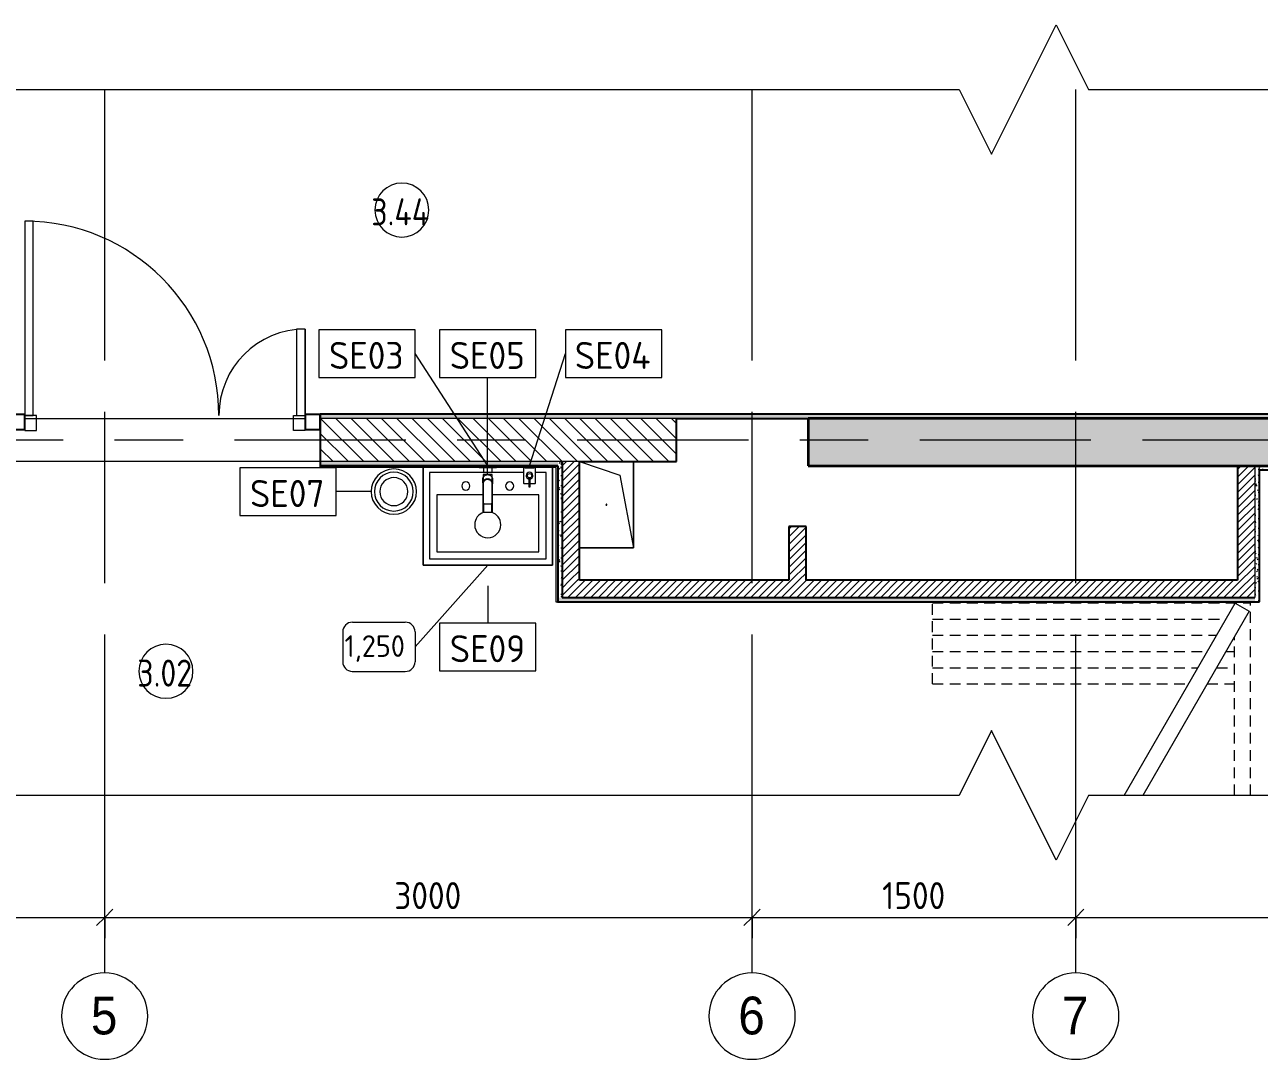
# Model space of a CAD drawing. Header units: millimetres. Extents: x 63482 to 319368, y -8553 to 29000.
# Drawn here: x 98540 to 104261, y 4931 to 9724 of the extents above; entities that cross this region are included whole.
import ezdxf

# ---------------------------------------------------------------- set-up
doc = ezdxf.new("R2010")
doc.units = ezdxf.units.MM
doc.linetypes.add('200_ШТРИХ__ш1_п0_6_', pattern=[80, 50, -30])
doc.linetypes.add('Осевая', pattern=[1587.5, 317.5, -238.125, 793.75, -238.125])
for name, color, linetype, lineweight, true_color in [('0-1', 7, 'Continuous', 9, 0x4994b4), ('A-GENM-1', 7, 'Continuous', 9, 0x4994b4), ('A-WALL-1', 7, 'Continuous', 25, 0x3c3c3c), ('A-WALL-3', 7, 'Continuous', 35, 0x3c3c3c), ('A-WALL-FNSH-1', 7, 'Continuous', 15, 0x3c3c3c), ('P-SANR-FIXT-1', 7, 'Continuous', 15, 0x4994b4), ('P-SANR-FIXT-2', 7, 'Continuous', 9, 0x4994b4)]:
    doc.layers.add(name, color=color, linetype=linetype, lineweight=lineweight, true_color=true_color)
for name, color, linetype, lineweight in [('A-ANNO-DIMS', 7, 'Continuous', 9), ('A-ANNO-DIMS-50', 7, 'Continuous', 9), ('A-AREA-IDEN', 7, 'Continuous', 9), ('A-DETL-GENF', 7, 'Continuous', 9), ('A-DOOR', 7, 'Continuous', 9), ('A-DOOR-2', 7, '200_ШТРИХ__ш1_п0_6_', 9), ('A-DOOR-FRAM', 7, 'Continuous', 15), ('A-GENM', 7, 'Continuous', 9), ('A-GLAZ-CWMG', 7, 'Continuous', 9), ('A-GLAZ-CWMG-1', 7, 'Continuous', 25), ('A-WALL', 7, 'Continuous', 9), ('I-FURN', 7, 'Continuous', 9), ('I-FURN-IDEN', 7, 'Continuous', 9), ('I-WALL', 7, 'Continuous', 9), ('P-SANR-FIXT-IDEN', 7, 'Continuous', 9), ('Оси', 7, 'Continuous', 9), ('Оси-1', 7, 'Continuous', 20), ('Оси-2', 7, 'Осевая', 9)]:
    doc.layers.add(name, color=color, linetype=linetype, lineweight=lineweight)
doc.styles.add('Arial', font='arial.ttf', dxfattribs={"width": 0.9, "height": 175})
doc.styles.add('GOST Common', font='GOST_Common.ttf', dxfattribs={"height": 125})
doc.styles.add('GOST Common_1', font='GOST_Common.ttf', dxfattribs={"height": 100})
doc.styles.add('GOST Common_2', font='GOST_Common.ttf', dxfattribs={"width": 0.9, "height": 125})
doc.styles.add('ISOCPEUR', font='isocpeur.ttf', dxfattribs={"width": 0.9, "height": 125})
doc.dimstyles.new('ISO-2_5_0_9К_БОЛЬШОЙ', dxfattribs={"dimscale": 304.8, "dimtxt": 124.497647, "dimasz": 0.246063, "dimexe": 0.19685, "dimexo": 0.492126, "dimgap": 0, "dimtad": 1, "dimdec": 0, "dimrnd": 10, "dimzin": 0, "dimdsep": 46, "dimtxsty": 'ISOCPEUR', "dimblk1": 'OBLIQUE', "dimblk2": 'OBLIQUE', "dimsah": 1, "dimcen": 0.09, "dimdle": 0.19685, "dimazin": 0, "dimtfac": 1, "dimtdec": 4, "dimtix": 1, "dimtmove": 0, "dimatfit": 3, "dimfxl": 1, "dimtvp": 1, "dimtolj": 1, "dimtzin": 0, "dimarcsym": 2})
pattern_1 = [(45, (84900.947, 0), (-17.67767, 17.67767), [])]
pattern_2 = [(0, (84900.947, 0), (60.96, 15.24), [5.029, -40.691, 5.029, -40.691, -243.84]), (0, (84900.947, 0), (60.96, 15.24), [-91.44, 5.029, -86.411, 5.029, -40.691, -106.68]), (0, (84900.947, 0), (60.96, 15.24), [-228.6, 5.029, -25.451, 5.029, -71.171]), (120, (84923.807, 7.62), (-43.678227, 45.172909), [5.029, -40.691, 5.029, -40.691, -243.84]), (120, (84923.807, 7.62), (-43.678227, 45.172909), [-91.44, 5.029, -86.411, 5.029, -40.691, -106.68]), (120, (84923.807, 7.62), (-43.678227, 45.172909), [-228.6, 5.029, -25.451, 5.029, -71.171]), (240, (84931.427, 38.1), (-17.281773, -60.412909), [5.029, -40.691, 5.029, -40.691, -243.84]), (240, (84931.427, 38.1), (-17.281773, -60.412909), [-91.44, 5.029, -86.411, 5.029, -40.691, -106.68]), (240, (84931.427, 38.1), (-17.281773, -60.412909), [-228.6, 5.029, -25.451, 5.029, -71.171])]

# ---------------------------------------------------------------- blocks, each defined once
blk = doc.blocks.new('DOR__перегородка__Прямоугольная - ТП-3_ Вн_ДПГ_6820х3300h-19315679-Фрагмент 3_6')
at = {"layer": 'A-DOOR-2'}
for p, q in [((6445.2, 1474.2), (6820, 1474.2)), ((6445.2, 1474.2), (6445.2, 287.5)), ((6520.2, 1474.2), (6520.2, 244.2)), ((6595.2, 1474.2), (6595.2, 200.9)), ((6670.2, 1474.2), (6670.2, 157.6)), ((6745.2, 1474.2), (6745.2, 114.3)), ((6820, 1474.2), (6820, 0)), ((6445.2, 200.9), (6445.2, 75)), ((6520.2, 157.6), (6520.2, 75)), ((5928.5, 75), (6663.2, 75)), ((6595.2, 114.3), (6595.2, 75)), ((6813.2, 75), (6820, 75)), ((5928.5, 0), (6820, 0))]:
    blk.add_line(p, q, dxfattribs=at)
at = {"layer": 'A-DOOR-FRAM'}
for p, q in [((5928.5, 585.9), (6818.9, 71.7)), ((6781.4, 6.7), (5928.5, 499.3)), ((6818.9, 71.7), (6781.4, 6.7))]:
    blk.add_line(p, q, dxfattribs=at)
blk = doc.blocks.new('GM_Отверстие прямоугольное _в плите_ - Отверстие-V30-Фрагмент 3_6')
at = {"layer": 'A-GENM'}
for p, q in [((-200, 125), (200, 125)), ((200, 125), (-200, 125)), ((-137.5, 62.5), (200, 125)), ((200, 125), (200, -125)), ((200, -125), (200, 125)), ((-200, -125), (-137.5, 62.5))]:
    blk.add_line(p, q, dxfattribs=at)
for start, end in [(360, 180), (180, 360)]:
    blk.add_arc((0, 0), 2.5, start, end, dxfattribs=at)
blk = doc.blocks.new('сифон - Для раковины-V33-Фрагмент 3_6')
at = {"layer": 'P-SANR-FIXT-1'}
for p, q in [((191.1, 20), (168.5, 20)), ((191.1, -40), (191.1, 40)), ((168.5, -20), (191.1, -20))]:
    blk.add_line(p, q, dxfattribs=at)
blk = doc.blocks.new('смеситель для раковины - Default-V34-Фрагмент 3_6')
at = {"layer": '0-1'}
for p, q in [((19.7, 151.6), (-19.8, 151.6)), ((-20.3, 110), (-20.4, 97.4)), ((19.8, 111.8), (-19.8, 111.8)), ((20.4, 97.4), (20.3, 110)), ((-22.8, 3), (-21.8, 15.6)), ((-18.9, 7.6), (-19.6, 9.7)), ((21.8, 15.6), (22.8, 3))]:
    blk.add_line(p, q, dxfattribs=at)
at = {"layer": '0-1', "flags": 128}
for points in [[(-20.7, 150.6), (-20.7, 150.2), (-20.7, 149.2), (-20.7, 148.3), (-20.7, 146.9), (-20.7, 145.4), (-20.8, 134.7), (-21.1, 63.6), (-21.1, 93.2)], [(19.7, 151.6), (20, 151.6), (20.2, 151.6), (20.5, 151.4), (20.6, 151.2), (20.7, 151.1), (20.8, 150.9), (20.8, 150.6)], [(-21.8, 15.6), (-21.6, 25.5), (-21.4, 39.3), (-21.2, 64), (-21.1, 88)], [(-21.1, 22.2), (-21.1, 24.2), (-21.1, 63.3), (-21.1, 93.2)], [(21, 17), (21.2, 25.7), (21, 77.4), (21, 111.4)], [(-20.1, 11.3), (-20.8, 13.2), (-20.9, 15.4)], [(12.1, -0.1), (16.4, 3.8), (19.5, 8.8), (21, 14.5), (21, 16)]]:
    blk.add_lwpolyline(points, dxfattribs=at)
at = {"layer": 'P-SANR-FIXT-1'}
for p, q in [((21, 151.6), (-21, 151.6)), ((-21, 151.6), (-21, -23)), ((-19.7, 144), (-19.8, 111.8)), ((19.8, 111.8), (19.7, 144)), ((19.9, 143.1), (19.9, 140.7)), ((19.9, 136.7), (19.9, 133.6)), ((19.9, 131), (20, 126.2)), ((20, 115.7), (20, 113.5)), ((21, -23), (21, 151.6)), ((20, 111.3), (20, 108.6)), ((-22.9, 0.3), (-22.9, 0.9)), ((22.5, 5), (22.9, 0.9)), ((22.9, 0.9), (22.9, 0.3)), ((-21, -23), (21, -23))]:
    blk.add_line(p, q, dxfattribs=at)
at = {"layer": 'P-SANR-FIXT-1', "flags": 128}
for points in [[(-21.1, 16.9), (-21.1, 42.2), (-21, 67.6), (-20.8, 118.3), (-20.7, 143.7), (-20.7, 149.4), (-20.8, 150.2), (-20.9, 145.3), (-20.9, 138.9), (-21.1, 88.1)], [(-20, 109.4), (-20, 111), (-20, 119.8)], [(-19.9, 125.8), (-19.9, 133.8), (-19.9, 138.3)], [(20, 123.6), (20, 119.9), (20, 117.9)], [(21.1, 88.1), (20.9, 138.9), (20.9, 145.3), (20.8, 150.2), (20.7, 149.4), (20.7, 143.7), (20.8, 118.3), (21, 67.6), (21.1, 42.2), (21.1, 16.9)], [(-15.9, 4.1), (-13.1, 1.6), (-12.1, 0.9)], [(12.1, 0.9), (13.1, 1.6), (15.9, 4.1)], [(22.9, 0.9), (22.7, 3.2), (22.5, 5.6), (22.3, 7.9), (22.1, 10.8), (21.8, 15.2)], [(-9.8, -0.4), (-6.1, -1.8), (-5.1, -2)], [(-2.7, -2.4), (-2.1, -2.5), (2.1, -2.5), (2.7, -2.4)], [(0.6, -3.9), (0.3, -3.9), (0.1, -3.9), (-0.1, -3.9), (-0.3, -3.9), (-0.6, -3.9)], [(5.1, -2), (6.1, -1.8), (9.8, -0.4)]]:
    blk.add_lwpolyline(points, dxfattribs=at)
at = {"layer": 'P-SANR-FIXT-1'}
for centre, major_axis, ratio, start_param, end_param in [((-19.8, 109.7), (-0.5, 0.002), 0.095846, 0.794229, 1.571164), ((19.8, 109.7), (0.5, 0.002), 0.095848, 4.711795, 5.488843), ((0, 17.2), (20.8, 0), 0.98634, 3.038054, 3.090126), ((0, 17.2), (20.8, 0), 0.98634, 3.29536, 3.441377), ((0, 17.2), (20.8, 0), 0.98634, 5.983401, 6.129418), ((0, 17.2), (20.8, 0), 0.98634, 0.051466, 0.103539), ((0, 17.2), (20.8, 0), 0.98634, 4.268583, 4.510817), ((0, 17.2), (18.5, 0), 0.986286, 4.671144, 4.753634), ((0, 17.2), (20.8, 0), 0.98634, 4.913948, 5.156189)]:
    blk.add_ellipse(centre, major_axis=major_axis, ratio=ratio, start_param=start_param, end_param=end_param, dxfattribs=at)
for points, knots in [([(-19.9, 147.4), (-19.9, 148), (-19.8, 149.3), (-19.8, 150.7), (-19.8, 151.5), (-19.8, 151.6), (-19.8, 151.6)], [0.1, 0.1, 0.1, 0.1, 0.2, 0.3, 0.4, 0.4725859, 0.4725859, 0.4725859, 0.4725859]), ([(-19.8, 151.6), (-19.7, 151.6), (-19.7, 151.6), (-19.7, 151.2), (-19.7, 150), (-19.7, 148.3), (-19.7, 146.2), (-19.7, 144.8), (-19.7, 144)], [0.4728347, 0.4728347, 0.4728347, 0.4728347, 0.5, 0.6, 0.7, 0.8, 0.9, 1, 1, 1, 1]), ([(19.7, 144), (19.7, 144.8), (19.7, 146.2), (19.7, 148.3), (19.7, 150), (19.7, 151.2), (19.7, 151.6), (19.7, 151.6), (19.7, 151.6)], [0, 0, 0, 0, 0.1, 0.2, 0.3, 0.4, 0.5, 0.5274121, 0.5274121, 0.5274121, 0.5274121]), ([(19.7, 151.6), (19.8, 151.6), (19.8, 151.5), (19.8, 150.7), (19.8, 149.3), (19.9, 148), (19.9, 147.4)], [0.5275209, 0.5275209, 0.5275209, 0.5275209, 0.6, 0.7, 0.8, 0.9, 0.9, 0.9, 0.9]), ([(-21.1, 88.1), (-21.1, 85.7), (-21.1, 82.2), (-21.1, 77.5), (-21.2, 73.9), (-21.2, 70.4), (-21.2, 66.8), (-21.2, 63.9), (-21.2, 61.5), (-21.2, 59.8), (-21.2, 58), (-21.2, 55.7), (-21.3, 52.8), (-21.3, 49.3), (-21.3, 46), (-21.3, 42.6), (-21.4, 39.4), (-21.4, 36.2), (-21.5, 32.2), (-21.5, 27.5), (-21.7, 20.9), (-21.8, 17.2), (-21.8, 15.2)], [0, 0, 0, 0, 0.083333, 0.125, 0.166667, 0.208333, 0.25, 0.291667, 0.3125, 0.333333, 0.354167, 0.375, 0.416667, 0.458333, 0.5, 0.541667, 0.583333, 0.625, 0.666667, 0.75, 0.833333, 1, 1, 1, 1]), ([(-20.4, 97.4), (-20.4, 91.1), (-20.5, 81.8), (-20.6, 69.7), (-20.6, 60), (-20.7, 52.6), (-20.8, 47.4), (-20.8, 45.2), (-20.8, 43.5), (-20.9, 41.8), (-20.9, 39.8), (-20.9, 37.7), (-20.9, 36.2), (-20.9, 35.4), (-21, 34.1), (-21, 32.6), (-21, 31), (-21, 29.7), (-21, 28.6), (-21, 27.7), (-21, 26.8), (-21.1, 25.6), (-21.1, 22.9), (-21.1, 20.4), (-21.1, 18.4)], [0, 0, 0, 0, 0.222222, 0.333333, 0.444444, 0.583333, 0.618056, 0.652778, 0.670139, 0.6875, 0.722222, 0.756944, 0.774306, 0.782986, 0.791667, 0.826389, 0.84375, 0.861111, 0.878472, 0.887153, 0.895833, 0.913194, 0.930556, 1, 1, 1, 1]), ([(-19.8, 111.8), (-19.8, 111.8), (-19.8, 111.7), (-19.8, 110.9), (-19.8, 110.1), (-19.8, 109.7)], [0.4695548, 0.4695548, 0.4695548, 0.4695548, 0.6, 0.8, 1, 1, 1, 1]), ([(19.8, 109.7), (19.8, 110.1), (19.8, 110.9), (19.8, 111.7), (19.8, 111.8), (19.8, 111.8)], [0, 0, 0, 0, 0.2, 0.4, 0.5304748, 0.5304748, 0.5304748, 0.5304748]), ([(21.1, 18.4), (21.1, 19.2), (21.1, 20.8), (21.1, 23.1), (21.1, 25), (21.1, 26.5), (21, 27.6), (21, 28.6), (21, 30), (21, 31.7), (21, 33.4), (21, 34.6), (20.9, 35.2), (20.9, 35.7), (20.9, 36.3), (20.9, 36.9), (20.9, 38.1), (20.9, 39.8), (20.9, 41.4), (20.8, 42.8), (20.8, 44.1), (20.8, 45.8), (20.8, 48.6), (20.7, 53.5), (20.6, 60.7), (20.6, 68.9), (20.5, 76.5), (20.5, 85.7), (20.4, 92.7), (20.4, 97.4)], [0, 0, 0, 0, 0.027778, 0.055556, 0.083333, 0.097222, 0.111111, 0.125, 0.138889, 0.166667, 0.194444, 0.208333, 0.215278, 0.222222, 0.229167, 0.236111, 0.25, 0.277778, 0.305556, 0.319444, 0.333333, 0.361111, 0.388889, 0.444444, 0.555556, 0.666667, 0.75, 0.833333, 1, 1, 1, 1]), ([(20.4, 88.2), (20.4, 88.1), (20.5, 88), (20.6, 87.8), (20.7, 87.5), (20.7, 87.4), (20.7, 87.3)], [0.19375, 0.19375, 0.19375, 0.19375, 0.25, 0.3, 0.35, 0.4, 0.4, 0.4, 0.4]), ([(21.8, 15.2), (21.8, 16.4), (21.7, 19.4), (21.6, 24.2), (21.5, 28.2), (21.5, 30.6), (21.5, 32.4), (21.4, 34.1), (21.4, 35.8), (21.4, 37.3), (21.4, 38.7), (21.4, 39.8), (21.4, 41), (21.3, 42.6), (21.3, 44.7), (21.3, 47.5), (21.3, 50.9), (21.2, 55.1), (21.2, 60), (21.2, 65.1), (21.2, 69.9), (21.2, 74.5), (21.1, 80.6), (21.1, 85.1), (21.1, 88.1)], [0, 0, 0, 0, 0.142857, 0.285714, 0.357143, 0.392857, 0.428571, 0.464286, 0.5, 0.535714, 0.553571, 0.571429, 0.589286, 0.607143, 0.642857, 0.678571, 0.714286, 0.75, 0.785714, 0.821429, 0.857143, 0.892857, 0.928571, 1, 1, 1, 1]), ([(-21.8, 15.2), (-21.9, 13.9), (-22, 12.1), (-22.1, 10.1), (-22.2, 8.7), (-22.3, 7.5), (-22.4, 6.6), (-22.5, 5.7), (-22.6, 4.8), (-22.7, 3.8), (-22.8, 2.5), (-22.9, 1.5), (-22.9, 0.9)], [0, 0, 0, 0, 0.166667, 0.25, 0.333333, 0.416667, 0.5, 0.583333, 0.666667, 0.75, 0.833333, 1, 1, 1, 1]), ([(22.9, 0.3), (22.9, -2.5), (22.3, -6.4), (20, -11.4), (17.7, -14.7), (14.9, -17.6), (11.6, -20), (7.9, -21.7), (4.5, -22.6), (1.5, -23), (-1.9, -23), (-6, -22.4), (-10, -20.8), (-12.8, -19.1), (-14.8, -17.5), (-16.7, -15.8), (-18.8, -13.3), (-21.9, -8.1), (-22.9, -3.2), (-22.9, 0.3)], [0, 0, 0, 0, 0.111111, 0.166667, 0.222222, 0.277778, 0.333333, 0.388889, 0.444444, 0.479167, 0.513889, 0.583333, 0.652778, 0.6875, 0.722222, 0.756944, 0.791667, 0.861111, 1, 1, 1, 1]), ([(-16.4, 3.7), (-16.6, 4.1), (-17.6, 5.3), (-18.7, 7.1), (-19.6, 9), (-20.1, 10.6), (-20.6, 12.1), (-21, 14.3), (-21.1, 15.9), (-21.1, 16.9)], [0.5566569, 0.5566569, 0.5566569, 0.5566569, 0.6, 0.7, 0.75, 0.8, 0.85, 0.9, 1, 1, 1, 1]), ([(-21.1, 16.4), (-21.1, 14.3), (-20.4, 11.1), (-18.7, 7.6), (-17.5, 5.8), (-16.4, 4.5), (-15.2, 3.2), (-13.9, 2.1), (-12.5, 1), (-10.9, 0.1), (-9.2, -0.7), (-6.9, -1.7), (-3.8, -2.5), (0, -2.8), (3.8, -2.5), (6.9, -1.7), (9, -0.9), (10.1, -0.3), (10.9, 0.1), (11.7, 0.5), (12.7, 1.2), (13.9, 2), (15, 3), (15.8, 3.8), (16.4, 4.5), (17, 5.2), (17.7, 6.2), (18.6, 7.6), (19.3, 9), (19.7, 9.9), (19.9, 10.5), (20, 10.9), (20.2, 11.2), (20.3, 11.7), (20.6, 12.6), (20.8, 13.8), (21, 15.1), (21.1, 16), (21.1, 16.4)], [0, 0, 0, 0, 0.111111, 0.166667, 0.194444, 0.222222, 0.25, 0.277778, 0.305556, 0.333333, 0.361111, 0.388889, 0.444444, 0.5, 0.555556, 0.611111, 0.638889, 0.652778, 0.666667, 0.680556, 0.694444, 0.722222, 0.75, 0.763889, 0.777778, 0.791667, 0.805556, 0.833333, 0.861111, 0.875, 0.881944, 0.888889, 0.895833, 0.902778, 0.916667, 0.944444, 0.972222, 1, 1, 1, 1]), ([(-18.3, 9.9), (-18.8, 10.8), (-20.1, 14), (-20.7, 17.5), (-20.7, 19.9)], [-0.157337, -0.157337, -0.157337, -0.157337, -0.1111111, 0, 0, 0, 0]), ([(-19.3, 9.3), (-19.1, 8.7), (-18.5, 7.4), (-17.6, 6.2), (-17.1, 5.5)], [0.2222222, 0.2222222, 0.2222222, 0.2222222, 0.4444444, 0.7777778, 0.7777778, 0.7777778, 0.7777778]), ([(-13.9, 4), (-14.7, 4.7), (-15.8, 6), (-16.9, 7.4), (-17.2, 8)], [-0.26859689, -0.26859689, -0.26859689, -0.26859689, -0.22222222, -0.18982564, -0.18982564, -0.18982564, -0.18982564]), ([(-10, -1.5), (-10.9, -1), (-12.8, 0.2), (-14.5, 1.7), (-15.3, 2.6), (-15.4, 2.7)], [0.3, 0.3, 0.3, 0.3, 0.4, 0.5, 0.5124698, 0.5124698, 0.5124698, 0.5124698]), ([(-7.8, 0), (-8.7, 0.4), (-10.3, 1.2), (-11.7, 2.2), (-12.3, 2.7)], [-0.37982072, -0.37982072, -0.37982072, -0.37982072, -0.33333333, -0.30027801, -0.30027801, -0.30027801, -0.30027801]), ([(17.3, 8), (16.9, 7.4), (15, 4.8), (10.7, 1.1), (3.8, -1.6), (-2, -1.6), (-5.1, -0.9), (-5.8, -0.7)], [-0.8101744, -0.8101744, -0.8101744, -0.8101744, -0.7777778, -0.6666667, -0.5555556, -0.4444444, -0.4109505, -0.4109505, -0.4109505, -0.4109505]), ([(20.9, 14), (20.9, 13.9), (20.7, 12.8), (20.2, 10.6), (19, 7.6), (16.7, 3.9), (12.9, 0), (8, -2.6), (4.7, -3.4), (3.5, -3.6)], [0.0919533, 0.0919533, 0.0919533, 0.0919533, 0.1, 0.2, 0.3, 0.4, 0.6, 0.8, 0.9091362, 0.9091362, 0.9091362, 0.9091362]), ([(17.1, 5.5), (17.5, 6), (18.6, 7.6), (19.5, 9.4), (19.9, 10.7)], [0.2222222, 0.2222222, 0.2222222, 0.2222222, 0.4444444, 0.9768048, 0.9768048, 0.9768048, 0.9768048]), ([(20.7, 19.9), (20.7, 17.5), (20.1, 14), (18.8, 10.8), (18.3, 9.9)], [-1, -1, -1, -1, -0.8888889, -0.8424724, -0.8424724, -0.8424724, -0.8424724]), ([(20.2, 11.7), (20.3, 12), (20.6, 12.9), (20.7, 13.9), (20.8, 14.6)], [0.2222222, 0.2222222, 0.2222222, 0.2222222, 0.4444444, 1, 1, 1, 1]), ([(-0.6, -3.9), (-1.6, -3.9), (-3.8, -3.7), (-6.8, -2.9), (-8.7, -2.1), (-9.5, -1.7)], [0, 0, 0, 0, 0.1, 0.2, 0.2837623, 0.2837623, 0.2837623, 0.2837623]), ([(-0.6, -3.9), (-0.6, -3.9), (-0.6, -3.7), (-0.6, -3.5), (-0.6, -3.3), (-0.6, -3.2)], [0, 0, 0, 0, 0.3636364, 0.5454545, 0.7272727, 0.7272727, 0.7272727, 0.7272727]), ([(0.6, -3.9), (0.6, -3.9), (0.6, -3.7), (0.6, -3.5), (0.6, -3.3), (0.6, -3.2)], [0, 0, 0, 0, 0.3636364, 0.5454545, 0.7272727, 0.7272727, 0.7272727, 0.7272727])]:
    blk.add_open_spline(points, degree=3, knots=knots, dxfattribs=at)
for points in [[(-20.5, 88.2), (-20.6, 88.2), (-20.7, 88.2), (-20.8, 88.2)], [(-19.8, 111.8), (-19.8, 111.8), (-19.8, 111.8), (-19.8, 111.8)], [(-19.8, 110), (-19.8, 110.3), (-19.8, 110.6), (-19.8, 110.9)], [(19.8, 111.8), (19.8, 111.8), (19.8, 111.8), (19.8, 111.8)], [(19.8, 110.9), (19.8, 110.6), (19.8, 110.3), (19.8, 110)], [(-22.9, 0.9), (-22.9, 2.2), (-22.8, 3.6), (-22.6, 4.9)], [(-20.8, 14.6), (-20.7, 14.1), (-20.6, 13.1), (-20.4, 12.1), (-20.2, 11.6)], [(2.5, -3.8), (1.8, -3.9), (1.2, -3.9), (0.6, -3.9)]]:
    blk.add_open_spline(points, degree=3, dxfattribs=at)
blk = doc.blocks.new('мусорная корзина - Round_ Metal-30590745-Фрагмент 3_6')
at = {"layer": 'P-SANR-FIXT-1'}
for radius, start, end in [(105, 0, 180), (90, 360, 180), (65, 0, 180), (105, 180, 360), (90, 180, 360), (65, 180, 360)]:
    blk.add_arc((0, 0), radius, start, end, dxfattribs=at)
blk = doc.blocks.new('Мойка кухонная - Раковина Roca Victoria-N Unik 600х460 мм-30768662-Фрагмент 3_6')
at = {"layer": 'P-SANR-FIXT-2'}
for p, q in [((166, 0), (-270, 0)), ((-270, 0), (-270, -400)), ((270, 0), (221, 0)), ((270, -400), (270, 0)), ((-21.7, -102.3), (-236.6, -102.3)), ((-236.6, -102.3), (-236.6, -366.4)), ((236.1, -102.3), (19.9, -102.3)), ((236.1, -366.4), (236.1, -102.3)), ((-270, -400), (270, -400)), ((-236.6, -366.4), (236.1, -366.4))]:
    blk.add_line(p, q, dxfattribs=at)
for centre, radius, start, end in [((-101.6, -61.9), 19, 90, 180), ((-101.6, -61.9), 19, 360, 90), ((101.6, -61.9), 19.1, 360, 180), ((-101.6, -61.9), 19, 180, 270), ((-101.6, -61.9), 19.1, 270, 360), ((101.6, -61.9), 19.1, 180, 360), ((0, -241.3), 60.5, 107.052, 180), ((0, -241.3), 60.5, 360, 72.9701), ((0, -241.3), 60.5, 180, 360)]:
    blk.add_arc(centre, radius, start, end, dxfattribs=at)
blk = doc.blocks.new('TOY_Диспансер мыло - Дозатор Elegance new 11654 019001 хром-30769669-Фрагмент 3_6')
at = {"layer": 'A-GENM-1'}
for p, q in [((97.5, 89.2), (97.5, 21.5)), ((122.2, 91.2), (99.5, 91.2)), ((122.2, 91.2), (102.9, 91.2)), ((127.9, 106.1), (122.2, 106.1)), ((122.2, 106.1), (122.2, 91.2)), ((122.2, 92.2), (122.2, 64.8)), ((127.9, 91.2), (127.9, 106.1)), ((127.9, 64.8), (127.9, 92.2)), ((146.9, 91.2), (127.9, 91.2)), ((150.5, 91.2), (127.9, 91.2)), ((152.5, 21.5), (152.5, 89.2)), ((99.5, 19.5), (105, 19.5)), ((145, 19.5), (105, 19.5)), ((105, 19.5), (105, 18)), ((145, 18), (145, 19.5)), ((145, 19.5), (150.5, 19.5))]:
    blk.add_line(p, q, dxfattribs=at)
blk.add_circle((125, 55.2), 10, dxfattribs=at)
for centre, radius, start, end in [((99.5, 89.2), 2, 90, 180), ((125, 55.2), 15.7, 100.4353, 79.365), ((150.5, 89.2), 2, 360, 90), ((99.5, 21.5), 2, 180, 270), ((150.5, 21.5), 2, 270, 0)]:
    blk.add_arc(centre, radius, start, end, dxfattribs=at)
blk = doc.blocks.new('Прямоугольный импост - 50 x 70 мм-31927764-Фрагмент 3_6')
at = {"layer": 'A-GLAZ-CWMG-1'}
for p, q in [((-70, 35), (0, 35)), ((-70, -35), (-70, 35)), ((0, 35), (0, -35)), ((0, -35), (-70, -35))]:
    blk.add_line(p, q, dxfattribs=at)
blk = doc.blocks.new('Дверь_Витражная_остекление_ - ДВН_ДАО_Главный вход_1200 в свету Д-22 _п_-31928779-Фрагмент 3_6')
at = {"layer": 'A-DETL-GENF'}
for p, q in [((-610, 930), (-650, 930)), ((-650, 930), (-650, 35)), ((-610, 30), (-610, 930)), ((650, 430), (610, 430)), ((610, 430), (610, 30)), ((650, 35), (650, 430)), ((-650, 30), (-610, 30)), ((-595, 30), (-650, 30)), ((-595, -40), (-595, 30)), ((595, -40), (595, 30)), ((595, 30), (650, 30)), ((610, 30), (650, 30)), ((-650, -35), (-650, -40)), ((-650, -40), (-595, -40)), ((650, -40), (595, -40)), ((650, -35), (650, -40))]:
    blk.add_line(p, q, dxfattribs=at)
at = {"layer": 'A-DOOR'}
for p, q in [((-650, 930), (-650, 35)), ((650, 430), (650, 35))]:
    blk.add_line(p, q, dxfattribs=at)
for centre, radius, start, end in [((-650, 30), 900, 360, 90), ((650, 30), 400, 90, 180)]:
    blk.add_arc(centre, radius, start, end, dxfattribs=at)
blk = doc.blocks.new('Прямоугольный импост - 50 x 70 мм-31701779-Фрагмент 3_6')
at = {"layer": 'A-GLAZ-CWMG-1'}
for p, q in [((0, 35), (-70, 35)), ((-70, 35), (-70, -35)), ((0, -35), (0, 35)), ((-70, -35), (0, -35))]:
    blk.add_line(p, q, dxfattribs=at)
blk = doc.blocks.new('DET_L_Линия разрыва - М100-31025420-Фрагмент 3_6')
at = {"layer": 'A-DETL-GENF'}
for p, q in [((8513.9, 300), (8363.9, 0)), ((8813.9, -300), (8513.9, 300)), ((8363.9, 0), (0, 0)), ((8963.9, 0), (8813.9, -300)), ((17327.8, 0), (8963.9, 0))]:
    blk.add_line(p, q, dxfattribs=at)
blk = doc.blocks.new('DET_L_Линия разрыва - М100-31025392-Фрагмент 3_6')
at = {"layer": 'A-DETL-GENF'}
for p, q in [((8513.9, -300), (8813.9, 300)), ((8813.9, 300), (8963.9, 0)), ((0, 0), (8363.9, 0)), ((8363.9, 0), (8513.9, -300)), ((8963.9, 0), (17327.8, 0))]:
    blk.add_line(p, q, dxfattribs=at)
blk = doc.blocks.new('Ось сетки - D8-29747960-Фрагмент 3_6')
at = {"layer": 'Оси-1'}
for start, end in [(360, 180), (180, 360)]:
    blk.add_arc((0, 0), 4, start, end, dxfattribs=at)
blk = doc.blocks.new('DIMBLOCK43-Фрагмент 3_6')
at = {"layer": 'A-ANNO-DIMS-50'}
for p, q in [((97410.9, 5491.5), (97410.9, 5648.5)), ((98910.9, 5491.5), (98910.9, 5648.5)), ((97350.9, 5588.5), (98910.9, 5588.5)), ((97410.9, 5588.5), (97410.9, 5491.5)), ((98910.9, 5588.5), (98910.9, 5491.5))]:
    blk.add_line(p, q, dxfattribs=at)
at = {"layer": 'A-ANNO-DIMS-50', "lineweight": 20}
for p, q in [((97410.9, 5588.5), (97448.4, 5626)), ((98910.9, 5588.5), (98948.4, 5626)), ((97410.9, 5588.5), (97373.4, 5551)), ((98910.9, 5588.5), (98873.4, 5551))]:
    blk.add_line(p, q, dxfattribs=at)
at = {"layer": 'A-ANNO-DIMS-50', "color": 0, "insert": (98013.7, 5751.8), "char_height": 125, "width": 353.382, "attachment_point": 1, "line_spacing_factor": 1.149209, "style": 'ISOCPEUR'}
blk.add_mtext('1500', dxfattribs=at)
blk = doc.blocks.new('_Oblique')
at = {"color": 0, "linetype": 'ByBlock', "lineweight": -2}
blk.add_line((-0.5, -0.5), (0.5, 0.5), dxfattribs=at)
blk = doc.blocks.new('DIMBLOCK44-Фрагмент 3_6')
at = {"layer": 'A-ANNO-DIMS-50'}
for p, q in [((98910.9, 5491.5), (98910.9, 5648.5)), ((101910.9, 5491.5), (101910.9, 5648.5)), ((98910.9, 5588.5), (101910.9, 5588.5)), ((98910.9, 5588.5), (98910.9, 5491.5)), ((101910.9, 5588.5), (101910.9, 5491.5))]:
    blk.add_line(p, q, dxfattribs=at)
at = {"layer": 'A-ANNO-DIMS-50', "lineweight": 20}
for p, q in [((98910.9, 5588.5), (98948.4, 5626)), ((101910.9, 5588.5), (101948.4, 5626)), ((98910.9, 5588.5), (98873.4, 5551)), ((101910.9, 5588.5), (101873.4, 5551))]:
    blk.add_line(p, q, dxfattribs=at)
at = {"layer": 'A-ANNO-DIMS-50', "color": 0, "insert": (100252.9, 5751.8), "char_height": 125, "width": 379.239, "attachment_point": 1, "line_spacing_factor": 1.149209, "style": 'ISOCPEUR'}
blk.add_mtext('3000', dxfattribs=at)
blk = doc.blocks.new('DIMBLOCK45-Фрагмент 3_6')
at = {"layer": 'A-ANNO-DIMS-50'}
for p, q in [((101910.9, 5491.5), (101910.9, 5648.5)), ((103410.9, 5491.5), (103410.9, 5648.5)), ((101910.9, 5588.5), (103410.9, 5588.5)), ((101910.9, 5588.5), (101910.9, 5491.5)), ((103410.9, 5588.5), (103410.9, 5491.5))]:
    blk.add_line(p, q, dxfattribs=at)
at = {"layer": 'A-ANNO-DIMS-50', "lineweight": 20}
for p, q in [((101910.9, 5588.5), (101948.4, 5626)), ((103410.9, 5588.5), (103448.4, 5626)), ((101910.9, 5588.5), (101873.4, 5551)), ((103410.9, 5588.5), (103373.4, 5551))]:
    blk.add_line(p, q, dxfattribs=at)
at = {"layer": 'A-ANNO-DIMS-50', "color": 0, "insert": (102513.7, 5751.8), "char_height": 125, "width": 353.382, "attachment_point": 1, "line_spacing_factor": 1.149209, "style": 'ISOCPEUR'}
blk.add_mtext('1500', dxfattribs=at)
blk = doc.blocks.new('DIMBLOCK46-Фрагмент 3_6')
at = {"layer": 'A-ANNO-DIMS-50'}
for p, q in [((103410.9, 5491.5), (103410.9, 5648.5)), ((107110.9, 5491.5), (107110.9, 5648.5)), ((103410.9, 5588.5), (107110.9, 5588.5)), ((103410.9, 5588.5), (103410.9, 5491.5)), ((107110.9, 5588.5), (107110.9, 5491.5))]:
    blk.add_line(p, q, dxfattribs=at)
at = {"layer": 'A-ANNO-DIMS-50', "lineweight": 20}
for p, q in [((103410.9, 5588.5), (103448.4, 5626)), ((107110.9, 5588.5), (107148.4, 5626)), ((103410.9, 5588.5), (103373.4, 5551)), ((107110.9, 5588.5), (107073.4, 5551))]:
    blk.add_line(p, q, dxfattribs=at)
at = {"layer": 'A-ANNO-DIMS-50', "color": 0, "insert": (105102.9, 5751.8), "char_height": 125, "width": 379.239, "attachment_point": 1, "line_spacing_factor": 1.149209, "style": 'ISOCPEUR'}
blk.add_mtext('3700', dxfattribs=at)
blk = doc.blocks.new('М_сантехническая_рамка1 - В рамке-30590747-Фрагмент 3_6')
at = {"layer": 'P-SANR-FIXT-IDEN'}
for p, q in [((4.29, 2.24), (-4.64, 2.24)), ((-4.64, 2.24), (-4.64, -2.18)), ((4.29, -2.18), (4.29, 2.24)), ((-4.64, -2.18), (4.29, -2.18))]:
    blk.add_line(p, q, dxfattribs=at)
blk = doc.blocks.new('Марка_Мебель - В прямоуг_Balcon_Марка-25523697-Фрагмент 3_6')
at = {"layer": 'I-FURN-IDEN'}
for p, q in [((-3.35, 1.38), (-3.35, -1.38)), ((-2.45, 2.28), (2.45, 2.28)), ((3.35, 1.38), (3.35, -1.38)), ((-2.46, -2.28), (2.45, -2.28))]:
    blk.add_line(p, q, dxfattribs=at)
for centre, radius, start, end in [((-2.45, 1.38), 0.9, 90, 180), ((2.45, 1.38), 0.9, 0, 90), ((-2.46, -1.38), 0.893, 180, 270), ((2.45, -1.38), 0.9, 270, 0)]:
    blk.add_arc(centre, radius, start, end, dxfattribs=at)
blk = doc.blocks.new('Марка_Помещения - Номер-25198446-Фрагмент 3_6')
at = {"layer": 'A-AREA-IDEN'}
for start, end in [(360, 180), (180, 360)]:
    blk.add_arc((0, 0), 2.5, start, end, dxfattribs=at)

msp = doc.modelspace()

# ---------------------------------------------------------------- hatches: boundary and pattern name
at = {"layer": 'I-WALL'}
h = msp.add_hatch(dxfattribs=at)
h.set_pattern_fill('FP_20', color=256, style=0, pattern_type=2)
h.set_pattern_definition([(135, (84900.947, 0), (-35.35534, -35.35534), [])])
h.paths.add_polyline_path([(97660.9, 7700), (98470.2, 7700), (98470.2, 7900), (96360.9, 7900), (96360.9, 7830), (95560.9, 7830), (95560.9, 7900), (94728.7, 7900), (94328.7, 7700), (97562.3, 7700)])
h.paths.add_polyline_path([(101560.9, 7700), (101560.9, 7900), (99910.2, 7900), (99910.2, 7700), (101110.9, 7700)])
h = msp.add_hatch(dxfattribs=at)
h.set_pattern_fill('FP_10', color=256, style=0, pattern_type=2)
h.set_pattern_definition(pattern_2)
h.paths.add_polyline_path([(105510.4, 7900), (107511.9, 7900), (107511.9, 7920), (99910.2, 7920), (99910.2, 7900), (104310.4, 7900)])
h.paths.add_polyline_path([(111235.9, 7900), (111235.9, 7908), (111265.9, 7908), (111265.9, 7920), (108951.9, 7920), (108951.9, 7900), (110288.2, 7900)])
h.paths.add_polyline_path([(96405.4, 7900), (98470.2, 7900), (98470.2, 7920), (94768.7, 7920), (94728.7, 7900), (96360.9, 7900)])
h = msp.add_hatch(dxfattribs=at)
h.set_pattern_fill('FP_3', color=256, style=0, pattern_type=2)
h.set_pattern_definition([(45, (84900.947, 0), (-28.51267, 28.51267), []), (45, (84929.46, 0), (-28.51267, 28.51267), [50.403, -10.081, 1.676, -8.404])])
h.paths.add_polyline_path([(102170.9, 7680), (106810.9, 7680), (106810.9, 7900), (105510.4, 7900), (105510.4, 7830), (104310.4, 7830), (104310.4, 7900), (102170.9, 7900), (102170.9, 7815)])
h = msp.add_hatch(dxfattribs=at)
h.set_pattern_fill('FP_10', color=256, style=0, pattern_type=2)
h.set_pattern_definition(pattern_2)
h.paths.add_polyline_path([(101009.9, 7680), (101010.9, 7680), (101010.9, 7700), (99910.2, 7700), (99910.2, 7680), (100997.9, 7680)])
h.paths.add_polyline_path([(97680.9, 7680), (98470.2, 7680), (98470.2, 7700), (97680.9, 7700)])
h = msp.add_hatch(dxfattribs=at)
h.set_pattern_fill('FP_10', color=256, style=0, pattern_type=2)
h.set_pattern_definition(pattern_2)
h.paths.add_polyline_path([(101030.9, 7070), (101030.9, 7700), (101010.9, 7700), (101010.9, 7070)])
h = msp.add_hatch(dxfattribs=at)
h.set_pattern_fill('FP_9', color=256, style=0, pattern_type=2)
h.set_pattern_definition(pattern_1)
h.paths.add_polyline_path([(101033, 7150), (101110.9, 7150), (101110.9, 7700), (101030.9, 7700), (101030.9, 7150)])
h = msp.add_hatch(dxfattribs=at)
h.set_pattern_fill('FP_9', color=256, style=0, pattern_type=2)
h.set_pattern_definition(pattern_1)
h.paths.add_polyline_path([(104160.9, 7070), (104240.9, 7070), (104240.9, 7680), (104160.9, 7680), (104160.9, 7150)])
h = msp.add_hatch(dxfattribs=at)
h.set_pattern_fill('FP_10', color=256, style=0, pattern_type=2)
h.set_pattern_definition(pattern_2)
h.paths.add_polyline_path([(104260.9, 7660), (105559.9, 7660), (105559.9, 7680), (104240.9, 7680), (104240.9, 7660)])
h = msp.add_hatch(dxfattribs=at)
h.set_pattern_fill('FP_10', color=256, style=0, pattern_type=2)
h.set_pattern_definition(pattern_2)
h.paths.add_polyline_path([(104240.9, 7050), (104260.9, 7050), (104260.9, 7660), (104240.9, 7660), (104240.9, 7070)])
h = msp.add_hatch(dxfattribs=at)
h.set_pattern_fill('FP_9', color=256, style=0, pattern_type=2)
h.set_pattern_definition(pattern_1)
h.paths.add_polyline_path([(102160.9, 7150), (102160.9, 7400), (102080.9, 7400), (102080.9, 7150)])
h = msp.add_hatch(dxfattribs=at)
h.set_pattern_fill('FP_9', color=256, style=0, pattern_type=2)
h.set_pattern_definition(pattern_1)
h.paths.add_polyline_path([(104160.9, 7070), (104160.9, 7150), (101030.9, 7150), (101030.9, 7070), (103346.8, 7070)])
h = msp.add_hatch(dxfattribs=at)
h.set_pattern_fill('FP_10', color=256, style=0, pattern_type=2)
h.set_pattern_definition(pattern_2)
h.paths.add_polyline_path([(102189.9, 7050), (104240.9, 7050), (104240.9, 7070), (101010.9, 7070), (101010.9, 7050), (101033, 7050)])

# ---------------------------------------------------------------- linework, layer by layer
at = {"layer": 'A-WALL'}
for p, q in [((101560.9, 7900), (99910.2, 7900)), ((101110.9, 7700), (99910.2, 7700)), ((104240.9, 7680), (104240.9, 7070))]:
    msp.add_line(p, q, dxfattribs=at)
at = {"layer": 'A-WALL-1'}
for p, q in [((99910.2, 7920), (99910.2, 7680)), ((107511.9, 7920), (99910.2, 7920)), ((101560.9, 7700), (101560.9, 7900)), ((101560.9, 7900), (102170.9, 7900)), ((101010.9, 7680), (99910.2, 7680)), ((101010.9, 7680), (101010.9, 7050)), ((101030.9, 7700), (101030.9, 7070)), ((101110.9, 7700), (101560.9, 7700)), ((101110.9, 7150), (101110.9, 7700)), ((104160.9, 7680), (104160.9, 7150)), ((105559.9, 7660), (104260.9, 7660)), ((104260.9, 7660), (104260.9, 7050)), ((102080.9, 7400), (102080.9, 7150)), ((102160.9, 7400), (102080.9, 7400)), ((102160.9, 7150), (102160.9, 7400)), ((102080.9, 7150), (101110.9, 7150)), ((104160.9, 7150), (102160.9, 7150)), ((101010.9, 7050), (104260.9, 7050)), ((101030.9, 7070), (104240.9, 7070))]:
    msp.add_line(p, q, dxfattribs=at)
at = {"layer": 'A-WALL-3'}
for p, q in [((102170.9, 7900), (102170.9, 7680)), ((104310.4, 7900), (102170.9, 7900)), ((102170.9, 7680), (106810.9, 7680))]:
    msp.add_line(p, q, dxfattribs=at)
at = {"layer": 'A-WALL-FNSH-1'}
for p, q in [((107511.9, 7921), (99910.2, 7921)), ((99910.2, 7921), (99910.2, 7920)), ((99910.2, 7680), (99910.2, 7679)), ((99910.2, 7679), (101009.9, 7679)), ((101009.9, 7679), (101009.9, 7049)), ((101009.9, 7049), (104261.9, 7049))]:
    msp.add_line(p, q, dxfattribs=at)
at = {"layer": 'I-FURN'}
for p, q in [((100386.1, 7672), (100386.1, 7220.5)), ((100386.1, 7220.5), (100386.1, 7672)), ((100986.1, 7220.5), (100986.1, 7672)), ((100986.1, 7672), (100986.1, 7220.5)), ((100386.1, 7220.5), (100986.1, 7220.5)), ((100986.1, 7220.5), (100386.1, 7220.5))]:
    msp.add_line(p, q, dxfattribs=at)
at = {"layer": 'I-FURN-IDEN'}
msp.add_line((100686.1, 7220.5), (100349.3, 6841.9), dxfattribs=at)
at = {"layer": 'I-WALL'}
for p, q in [((98540.2, 7900), (99840.2, 7900)), ((99910.2, 7700), (98470.2, 7700)), ((99910.2, 7672), (99910.2, 7679)), ((101002.9, 7672), (99910.2, 7672)), ((101002.9, 7049), (101002.9, 7672)), ((101009.9, 7049), (101002.9, 7049)), ((101009.9, 7050), (101010.9, 7050))]:
    msp.add_line(p, q, dxfattribs=at)
at = {"layer": 'P-SANR-FIXT-IDEN'}
for p, q in [((100686.1, 7680.5), (100349.3, 8200.6)), ((100879.6, 7680.2), (101046.9, 8200.6)), ((100685.5, 7639.8), (100685.5, 8090.2)), ((100145.9, 7561), (99983.3, 7561)), ((100685.8, 7123.8), (100685.8, 6952.3))]:
    msp.add_line(p, q, dxfattribs=at)
at = {"layer": 'Оси'}
for p, q in [((98910.9, 8174.3), (98910.9, 9424.3)), ((101910.9, 8174.3), (101910.9, 9424.3)), ((103410.9, 8174.3), (103410.9, 9424.3)), ((111810.9, 7800), (104037, 7800)), ((98910.9, 5330.9), (98910.9, 6580.9)), ((101910.9, 5330.9), (101910.9, 6580.9)), ((103410.9, 5330.9), (103410.9, 6580.9))]:
    msp.add_line(p, q, dxfattribs=at)
at = {"layer": 'Оси-2'}
for p, q in [((98910.9, 6580.9), (98910.9, 8174.3)), ((101910.9, 6580.9), (101910.9, 8174.3)), ((103410.9, 6580.9), (103410.9, 8174.3)), ((104037, 7800), (94602, 7800))]:
    msp.add_line(p, q, dxfattribs=at)

# ---------------------------------------------------------------- block references
at = {"layer": 'A-AREA-IDEN', "xscale": 49.99999999999998, "yscale": 49.99999999999998, "zscale": 49.99999999999998}
for p in [(100288.1, 8865.6), (99194.9, 6728.5)]:
    msp.add_blockref('Марка_Помещения - Номер-25198446-Фрагмент 3_6', p, dxfattribs=at)
at = {"layer": 'A-DETL-GENF'}
for name, p in [('DET_L_Линия разрыва - М100-31025392-Фрагмент 3_6', (94506.5, 9424.3)), ('DET_L_Линия разрыва - М100-31025420-Фрагмент 3_6', (94506.5, 6153.5))]:
    msp.add_blockref(name, p, dxfattribs=at)
at = {"layer": 'A-DOOR'}
msp.add_blockref('Дверь_Витражная_остекление_ - ДВН_ДАО_Главный вход_1200 в свету Д-22 _п_-31928779-Фрагмент 3_6', (99190.2, 7884), dxfattribs=at)
at = {"layer": 'A-DOOR', "rotation": 89.99999999999955}
msp.add_blockref('DOR__перегородка__Прямоугольная - ТП-3_ Вн_ДПГ_6820х3300h-19315679-Фрагмент 3_6', (104220.9, 225), dxfattribs=at)
at = {"layer": 'A-GENM', "rotation": 270.0000000000001}
msp.add_blockref('GM_Отверстие прямоугольное _в плите_ - Отверстие-V30-Фрагмент 3_6', (101235.9, 7500), dxfattribs=at)
at = {"layer": 'A-GLAZ-CWMG', "rotation": 180}
msp.add_blockref('Прямоугольный импост - 50 x 70 мм-31701779-Фрагмент 3_6', (98470.2, 7884), dxfattribs=at)
at = {"layer": 'A-GLAZ-CWMG', "extrusion": (0, 0, -1), "rotation": 180}
msp.add_blockref('Прямоугольный импост - 50 x 70 мм-31927764-Фрагмент 3_6', (-99910.2, 7884), dxfattribs=at)
at = {"layer": 'I-FURN-IDEN', "xscale": 49.99999999999998, "yscale": 49.99999999999998, "zscale": 49.99999999999998}
msp.add_blockref('Марка_Мебель - В прямоуг_Balcon_Марка-25523697-Фрагмент 3_6', (100181.5, 6841.9), dxfattribs=at)
at = {"layer": 'P-SANR-FIXT-1'}
for name, p, rotation in [('сифон - Для раковины-V33-Фрагмент 3_6', (100686.1, 7480.5), 89.99999999999964), ('TOY_Диспансер мыло - Дозатор Elegance new 11654 019001 хром-30769669-Фрагмент 3_6', (101004.6, 7690), 180), ('смеситель для раковины - Default-V34-Фрагмент 3_6', (100685.5, 7616.8), 180)]:
    msp.add_blockref(name, p, dxfattribs=dict(at, rotation=rotation))
for name, p in [('мусорная корзина - Round_ Metal-30590745-Фрагмент 3_6', (100250.9, 7561)), ('Мойка кухонная - Раковина Roca Victoria-N Unik 600х460 мм-30768662-Фрагмент 3_6', (100686.1, 7649))]:
    msp.add_blockref(name, p, dxfattribs=at)
at = {"layer": 'P-SANR-FIXT-IDEN', "xscale": 49.99999999999998, "yscale": 49.99999999999998, "zscale": 49.99999999999998}
for p in [(100134.6, 8199.1), (100694.2, 8199.1), (101278.8, 8199.1), (99768.7, 7559.4), (100694.5, 6840.3)]:
    msp.add_blockref('М_сантехническая_рамка1 - В рамке-30590747-Фрагмент 3_6', p, dxfattribs=at)
at = {"layer": 'Оси-1', "xscale": 49.99999999999998, "yscale": 49.99999999999998, "zscale": 49.99999999999998}
for p in [(98910.9, 5130.9), (101910.9, 5130.9), (103410.9, 5130.9)]:
    msp.add_blockref('Ось сетки - D8-29747960-Фрагмент 3_6', p, dxfattribs=at)

# ---------------------------------------------------------------- texts
at = {"layer": 'A-AREA-IDEN', "char_height": 125, "attachment_point": 1, "style": 'GOST Common_2'}
for s, insert, width in [('3.44', (100146.2, 8919.8), 353.544), ('3.02', (99062.1, 6782.7), 331.899)]:
    msp.add_mtext(s, dxfattribs=dict(at, insert=insert, width=width))
at = {"layer": 'I-FURN-IDEN', "insert": (100022, 6895.4), "char_height": 100, "width": 368.776, "attachment_point": 1, "style": 'GOST Common_1'}
msp.add_mtext('1,250', dxfattribs=at)
at = {"layer": 'P-SANR-FIXT-IDEN', "char_height": 125, "attachment_point": 1, "style": 'GOST Common'}
for s, insert, width in [('SE03', (99950.3, 8254.5), 444.937), ('SE05', (100509.9, 8254.5), 444.937), ('SE04', (101089.5, 8254.5), 456.962), ('SE07', (99584.4, 7614.8), 444.937), ('SE09', (100510.2, 6895.7), 444.937)]:
    msp.add_mtext(s, dxfattribs=dict(at, insert=insert, width=width))
at = {"layer": 'Оси', "char_height": 175, "width": 151.519, "attachment_point": 1, "style": 'Arial'}
for s, insert in [('\\fArial|b0|i0|c204|p34|;\\W.9;5', (98847.2, 5221.2)), ('\\fArial|b0|i0|c204|p34|;\\W.9;6', (101847.2, 5221.2)), ('\\fArial|b0|i0|c204|p34|;\\W.9;7', (103347.2, 5221.2))]:
    msp.add_mtext(s, dxfattribs=dict(at, insert=insert))

# ---------------------------------------------------------------- dimensions: what is measured, and where the dimension line sits
at = {"layer": 'A-ANNO-DIMS'}
for base, p1, p2, override, picture, middle in [((98910.9, 5588.5), (97410.9, 5641.5), (98910.9, 5641.5), {"dimpost": '<>', "dimfxl": 1500}, 'DIMBLOCK43-Фрагмент 3_6', (98160.9, 5651)), ((101910.9, 5588.5), (98910.9, 5641.5), (101910.9, 5641.5), {"dimpost": '<>', "dimfxl": 3000}, 'DIMBLOCK44-Фрагмент 3_6', (100410.9, 5651)), ((103410.9, 5588.5), (101910.9, 5641.5), (103410.9, 5641.5), {"dimpost": '<>', "dimfxl": 1500}, 'DIMBLOCK45-Фрагмент 3_6', (102660.9, 5651)), ((107110.9, 5588.5), (103410.9, 5641.5), (107110.9, 5641.5), {"dimpost": '<>', "dimfxl": 3700}, 'DIMBLOCK46-Фрагмент 3_6', (105260.9, 5651))]:
    dim = msp.add_linear_dim(base=base, p1=p1, p2=p2, dimstyle='ISO-2_5_0_9К_БОЛЬШОЙ', override=override, dxfattribs=at)
    dim.commit()
    dim.dimension.update_dxf_attribs({"geometry": picture, "text_midpoint": middle})

doc.saveas('drawing.dxf')
